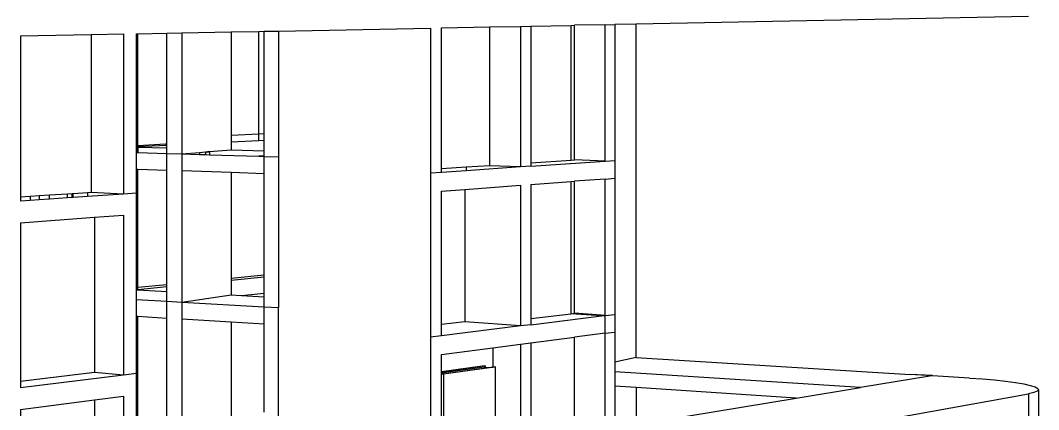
# Model space of a CAD drawing. Extents: x -29445 to 46678, y -19438 to 11547.
# Drawn here: x 2549 to 18822, y -7004 to -783 of the extents above; entities that cross this region are included whole.
import ezdxf

# ---------------------------------------------------------------- set-up
doc = ezdxf.new("R2010")
doc.units = 0
doc.layers.get('0').update_dxf_attribs({"linetype": 'CONTINUOUS'})

msp = doc.modelspace()

# ---------------------------------------------------------------- linework, layer by layer
for p, q in [((18662, -722), (12388, -843)), ((5131, -982), (5918, -967)), ((5918, -967), (6358, -959)), ((5918, -967), (5918, -2617)), ((6358, -959), (6443, -957)), ((6358, -2594), (6358, -959)), ((6443, -957), (6673, -953)), ((6443, -2589), (6443, -957)), ((6673, -953), (9106, -906)), ((6673, -953), (6673, -2965)), ((9106, -906), (9106, -3225)), ((9279, -903), (10049, -888)), ((9279, -3157), (9279, -903)), ((10049, -888), (10544, -878)), ((10049, -888), (10049, -3106)), ((10544, -878), (10706, -875)), ((10544, -878), (10544, -3126)), ((10706, -875), (11349, -863)), ((10706, -875), (10706, -3062)), ((11349, -863), (11407, -862)), ((11349, -3018), (11349, -863)), ((11896, -852), (11407, -862)), ((11407, -3014), (11407, -862)), ((11896, -852), (12048, -849)), ((11896, -3034), (11896, -852)), ((12048, -849), (12048, -3024)), ((12048, -849), (12049, -849)), ((12388, -843), (12049, -849)), ((12049, -849), (12049, -3024)), ((12388, -6171), (12388, -843)), ((2549, -1032), (3681, -1010)), ((2549, -1032), (2549, -3610)), ((3681, -1010), (4196, -1000)), ((3681, -1010), (3681, -3533)), ((4196, -1000), (4196, -3560)), ((4406, -2809), (4406, -996)), ((4406, -996), (4429, -996)), ((4429, -996), (4892, -987)), ((4429, -2787), (4429, -996)), ((4892, -987), (5131, -982)), ((4892, -2762), (4892, -987)), ((5131, -982), (5131, -2917)), ((5918, -2617), (6358, -2594)), ((6358, -2594), (6443, -2589)), ((6358, -2702), (6358, -2594)), ((6443, -2697), (6443, -2589)), ((4868, -2763), (4429, -2787)), ((4868, -2763), (4892, -2764)), ((4869, -2763), (4868, -2763)), ((4884, -2762), (4869, -2763)), ((4892, -2764), (4869, -2763)), ((4884, -2762), (4892, -2763)), ((4885, -2762), (4884, -2762)), ((4885, -2762), (4892, -2763)), ((4885, -2762), (4892, -2763)), ((4892, -2762), (4885, -2762)), ((4885, -2762), (4885, -2762)), ((4892, -2763), (4892, -2762)), ((4892, -2763), (4892, -2763)), ((4892, -2764), (4892, -2763)), ((4892, -2763), (4892, -2763)), ((4892, -2764), (4892, -2764)), ((4892, -2781), (4892, -2764)), ((5918, -2617), (5918, -2726)), ((5918, -2726), (6358, -2702)), ((5918, -2726), (5918, -2852)), ((6358, -2702), (6443, -2697)), ((6443, -2868), (6443, -2697)), ((4406, -2809), (4422, -2808)), ((4406, -2894), (4406, -2809)), ((4406, -3165), (4406, -2894)), ((4406, -2894), (4422, -2894)), ((4422, -2808), (4429, -2807)), ((4422, -2808), (4422, -2894)), ((4422, -2894), (4429, -2895)), ((4892, -2781), (4429, -2806)), ((4429, -2806), (4429, -2787)), ((4429, -2807), (4429, -2806)), ((4429, -2895), (4429, -2807)), ((4429, -2807), (4892, -2821)), ((4429, -2807), (4429, -2895)), ((4429, -2895), (4892, -2909)), ((4892, -2821), (4892, -2781)), ((4892, -2909), (4892, -2821)), ((4892, -3182), (4892, -2909)), ((4892, -2909), (5131, -2917)), ((5131, -2917), (5414, -2893)), ((5131, -2917), (5131, -3190)), ((5131, -2917), (5414, -2925)), ((5414, -2893), (5506, -2886)), ((5414, -2893), (5414, -2925)), ((5414, -2925), (5506, -2928)), ((5506, -2886), (5512, -2885)), ((5506, -2886), (5506, -2928)), ((5506, -2928), (5573, -2930)), ((5512, -2885), (5539, -2883)), ((5512, -2885), (5573, -2888)), ((5539, -2883), (5573, -2880)), ((5573, -2881), (5539, -2883)), ((5573, -2880), (5918, -2852)), ((5573, -2880), (5573, -2881)), ((5573, -2881), (5573, -2888)), ((5573, -2888), (5573, -2930)), ((5918, -2852), (6443, -2868)), ((6443, -2950), (6443, -2868)), ((5573, -2930), (6358, -2955)), ((6443, -2950), (6358, -2955)), ((6358, -2955), (6443, -2957)), ((6443, -2957), (6443, -2950)), ((6443, -3234), (6443, -2957)), ((6443, -2957), (6673, -2965)), ((6673, -2965), (6673, -5374)), ((10706, -3062), (11349, -3018)), ((10706, -3115), (11896, -3034)), ((10706, -3062), (10706, -3115)), ((11349, -3018), (11407, -3014)), ((11896, -3034), (11407, -3014)), ((11896, -3034), (12048, -3024)), ((12048, -3024), (12049, -3024)), ((12048, -3024), (12048, -3307)), ((12049, -3024), (12049, -3307)), ((4406, -3546), (4406, -3165)), ((4429, -3166), (4406, -3165)), ((4892, -3182), (4429, -3166)), ((4429, -5052), (4429, -3166)), ((4892, -5007), (4892, -3182)), ((5131, -3190), (5131, -5287)), ((5918, -3216), (5131, -3190)), ((6443, -3234), (5918, -3216)), ((5918, -3216), (5918, -4907)), ((6443, -4856), (6443, -3234)), ((9279, -3213), (9106, -3225)), ((9106, -3225), (9106, -5845)), ((9279, -3213), (9279, -3157)), ((9280, -3157), (9279, -3157)), ((9280, -3213), (9279, -3213)), ((9671, -3131), (9280, -3157)), ((9280, -3213), (9280, -3157)), ((9671, -3186), (9280, -3213)), ((10049, -3106), (9671, -3131)), ((10544, -3126), (9671, -3186)), ((9671, -3131), (9671, -3186)), ((10544, -3126), (10049, -3106)), ((10706, -3115), (10544, -3126)), ((10706, -3407), (11349, -3359)), ((10706, -3407), (10706, -5550)), ((11349, -3359), (11407, -3355)), ((11349, -5471), (11349, -3359)), ((11896, -3318), (11407, -3355)), ((11407, -5464), (11407, -3355)), ((11896, -3318), (12048, -3307)), ((11896, -5500), (11896, -3318)), ((12048, -3307), (12048, -5481)), ((12048, -3307), (12049, -3307)), ((12049, -3307), (12049, -5481)), ((3017, -3578), (2849, -3589)), ((3301, -3559), (3017, -3578)), ((3017, -3641), (3017, -3578)), ((3378, -3554), (3301, -3559)), ((3301, -3621), (3301, -3559)), ((3391, -3553), (3378, -3554)), ((3378, -3616), (3378, -3554)), ((3622, -3537), (3391, -3553)), ((3391, -3615), (3391, -3553)), ((3681, -3533), (3622, -3537)), ((3622, -3537), (3622, -3599)), ((4196, -3560), (3622, -3599)), ((4196, -3560), (3681, -3533)), ((4406, -3546), (4196, -3560)), ((4406, -5092), (4406, -3546)), ((9279, -3514), (9652, -3486)), ((9279, -5644), (9279, -3514)), ((9652, -3486), (10544, -3419)), ((9652, -3486), (9652, -5600)), ((10544, -3419), (10544, -5667)), ((2705, -3599), (2549, -3610)), ((2549, -3610), (2549, -3673)), ((2705, -3662), (2549, -3673)), ((2849, -3589), (2705, -3599)), ((2705, -3599), (2705, -3662)), ((2849, -3652), (2705, -3662)), ((2849, -3589), (2849, -3652)), ((3017, -3641), (2849, -3652)), ((3301, -3621), (3017, -3641)), ((3378, -3616), (3301, -3621)), ((3391, -3615), (3378, -3616)), ((3622, -3599), (3391, -3615)), ((3736, -3928), (4196, -3894)), ((4196, -3894), (4196, -6454)), ((2549, -4017), (3736, -3928)), ((2549, -4017), (2549, -6555)), ((3736, -3928), (3736, -6410)), ((6443, -4856), (5918, -4907)), ((6443, -4889), (6443, -4856)), ((4892, -5007), (4429, -5052)), ((4892, -5041), (4429, -5087)), ((4892, -5041), (4892, -5007)), ((4892, -5114), (4892, -5041)), ((6443, -4889), (5918, -4941)), ((5918, -4907), (5918, -4941)), ((5918, -4941), (5918, -5170)), ((6443, -5142), (6443, -4889)), ((4406, -5092), (4429, -5089)), ((4406, -5246), (4406, -5092)), ((4429, -5087), (4429, -5052)), ((4429, -5089), (4429, -5087)), ((4429, -5089), (4892, -5114)), ((4892, -5273), (4892, -5114)), ((5131, -5287), (5918, -5170)), ((5918, -5170), (6081, -5179)), ((6081, -5179), (6443, -5142)), ((6081, -5179), (6443, -5199)), ((6443, -5199), (6443, -5142)), ((6443, -5361), (6443, -5199)), ((4406, -5246), (4892, -5273)), ((4406, -5517), (4406, -5246)), ((4892, -5546), (4892, -5273)), ((4892, -5273), (5131, -5287)), ((5131, -5287), (5131, -5560)), ((5131, -5287), (6443, -5361)), ((6443, -5638), (6443, -5361)), ((6443, -5361), (6673, -5374)), ((4406, -6428), (4406, -5517)), ((4429, -5518), (4406, -5517)), ((4892, -5546), (4429, -5518)), ((4429, -7329), (4429, -5518)), ((6673, -7783), (6673, -5374)), ((10706, -5550), (11349, -5471)), ((10706, -5647), (11838, -5507)), ((11349, -5471), (11407, -5464)), ((11838, -5507), (11349, -5471)), ((11896, -5500), (11407, -5464)), ((11838, -5507), (11896, -5500)), ((11896, -5500), (12048, -5481)), ((11896, -5784), (11896, -5500)), ((12048, -5481), (12048, -5764)), ((12048, -5481), (12049, -5481)), ((12049, -5481), (12049, -5764)), ((4892, -7263), (4892, -5546)), ((5131, -5560), (5131, -7657)), ((5918, -5607), (5131, -5560)), ((6443, -5638), (5918, -5607)), ((5918, -5607), (5918, -7118)), ((6443, -7044), (6443, -5638)), ((9652, -5600), (9279, -5644)), ((9279, -5824), (9279, -5644)), ((10544, -5667), (9279, -5824)), ((10544, -5667), (9652, -5600)), ((10706, -5647), (10544, -5667)), ((10706, -5550), (10706, -5647)), ((9279, -5824), (9106, -5845)), ((9106, -5845), (9106, -8466)), ((10706, -5939), (11407, -5847)), ((11896, -5784), (11407, -5847)), ((11407, -7914), (11407, -5847)), ((11896, -5784), (12048, -5764)), ((11896, -7965), (11896, -5784)), ((12048, -5764), (12048, -7938)), ((12048, -5764), (12049, -5764)), ((12049, -5764), (12049, -6244)), ((9279, -6125), (10102, -6017)), ((10102, -6017), (10544, -5960)), ((10102, -6017), (10102, -6323)), ((10544, -5960), (10706, -5939)), ((10544, -5960), (10544, -8208)), ((10706, -5939), (10706, -8038)), ((9279, -6401), (9279, -6125)), ((12388, -6171), (12049, -6244)), ((12388, -6171), (16767, -6440)), ((9969, -6305), (9279, -6401)), ((9979, -6306), (9279, -6404)), ((9958, -6324), (9279, -6419)), ((10143, -6320), (9310, -6437)), ((9311, -6434), (10044, -6332)), ((9958, -6324), (9979, -6326)), ((9969, -6305), (9979, -6306)), ((9979, -6306), (9979, -6326)), ((9979, -6326), (10044, -6332)), ((10044, -6332), (10102, -6323)), ((10102, -6323), (10133, -6319)), ((10133, -6319), (10143, -6320)), ((10143, -8164), (10143, -6320)), ((12049, -6244), (12049, -6399)), ((3736, -6410), (2549, -6555)), ((4196, -6454), (2549, -6658)), ((4196, -6454), (3736, -6410)), ((4406, -6428), (4196, -6454)), ((4406, -7375), (4406, -6428)), ((9279, -6404), (9279, -6401)), ((9279, -6419), (9279, -6404)), ((9279, -6431), (9279, -6419)), ((9279, -6431), (9311, -6434)), ((9279, -6434), (9279, -6431)), ((9279, -6434), (9310, -6437)), ((9279, -8369), (9279, -6434)), ((9310, -6437), (9310, -8372)), ((15975, -6650), (12049, -6399)), ((12049, -6399), (12049, -6627)), ((17116, -6462), (15975, -6650)), ((17116, -6462), (16767, -6440)), ((17124, -6461), (16767, -6440)), ((17124, -6462), (17116, -6462)), ((17124, -6462), (17124, -6461)), ((17718, -6499), (17124, -6462)), ((17718, -6499), (17925, -6513)), ((2549, -6555), (2549, -6658)), ((12388, -6650), (12049, -6627)), ((12049, -6627), (12049, -7298)), ((12388, -6650), (12388, -7242)), ((14949, -6820), (12388, -6650)), ((14949, -6820), (15975, -6650)), ((17925, -6513), (18118, -6530)), ((18118, -6530), (18295, -6549)), ((18295, -6549), (18451, -6570)), ((18451, -6570), (18584, -6593)), ((18584, -6593), (18689, -6616)), ((18689, -6616), (18765, -6640)), ((18765, -6640), (18810, -6664)), ((18810, -6664), (18822, -6688)), ((3736, -6847), (4196, -6787)), ((4196, -6787), (4196, -9347)), ((12049, -7938), (18662, -6751)), ((12388, -7242), (14949, -6820)), ((18748, -6732), (18662, -6751)), ((18662, -6751), (18662, -13262)), ((18801, -6711), (18748, -6732)), ((18822, -6688), (18801, -6711)), ((18822, -6688), (18822, -13137)), ((2549, -7002), (3736, -6847)), ((3736, -6847), (3736, -9284)), ((2549, -7002), (2549, -9494))]:
    msp.add_line(p, q)

doc.saveas('drawing.dxf')
